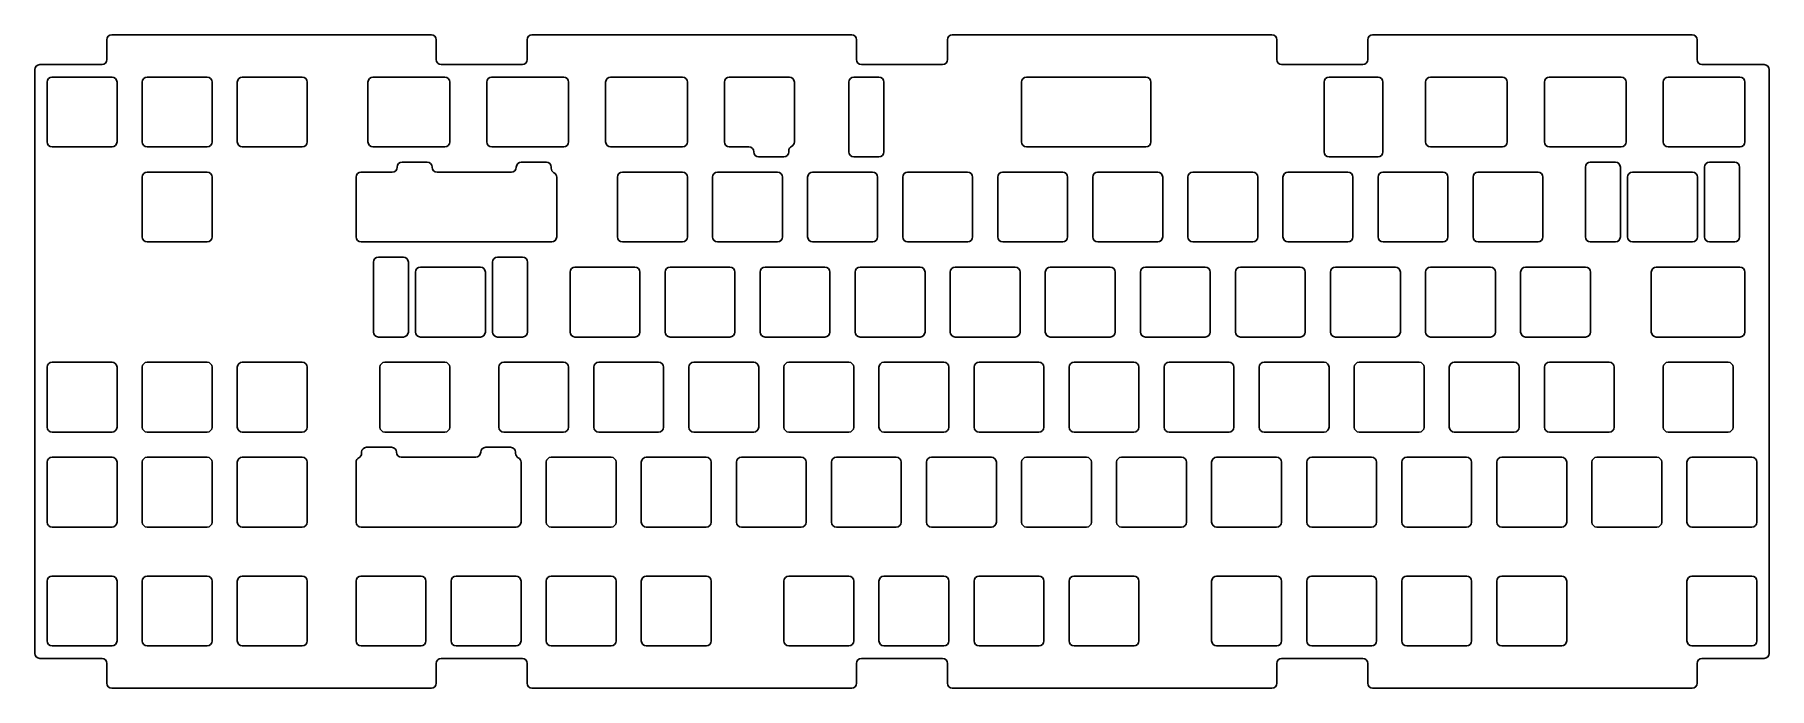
# Model space of a CAD drawing. Header units: millimetres. Extents: x -348 to 0, y -6 to 125.
import ezdxf

# ---------------------------------------------------------------- set-up
doc = ezdxf.new("R2010")
doc.units = ezdxf.units.MM
doc.layers.get('0').update_dxf_attribs({"linetype": 'CONTINUOUS'})

msp = doc.modelspace()

# ---------------------------------------------------------------- linework, layer by layer
for points in [[(-0.025, 1.025, -0.414213562), (-1.025, 0.025), (-13.4897, 0.025, 0.414213562), (-14.4897, -0.975), (-14.4897, -4.975, -0.414213562), (-15.4897, -5.975), (-79.4897, -5.975, -0.414213562), (-80.4897, -4.975), (-80.4897, -0.975, 0.414213562), (-81.4897, 0.025), (-97.7177, 0.025, 0.414213562), (-98.7177, -0.975), (-98.7177, -4.975, -0.414213562), (-99.7177, -5.975), (-163.7177, -5.975, -0.414213562), (-164.7177, -4.975), (-164.7177, -0.975, 0.414213562), (-165.7177, 0.025), (-181.9457, 0.025, 0.414213562), (-182.9457, -0.975), (-182.9457, -4.975, -0.414213562), (-183.9457, -5.975), (-247.9457, -5.975, -0.414213562), (-248.9457, -4.975), (-248.9457, -0.975, 0.414213562), (-249.9457, 0.025), (-266.1737, 0.025, 0.414213562), (-267.1737, -0.975), (-267.1737, -4.975, -0.414213562), (-268.1737, -5.975), (-332.1737, -5.975, -0.414213562), (-333.1737, -4.975), (-333.1737, -0.975, 0.414213562), (-334.1737, 0.025), (-346.6375, 0.025, -0.414213562), (-347.6375, 1.025), (-347.6375, 118.0375, -0.414213562), (-346.6375, 119.0375), (-334.1737, 119.0375, 0.414213562), (-333.1737, 120.0375), (-333.1737, 124.0375, -0.414213562), (-332.1737, 125.0375), (-268.1737, 125.0375, -0.414213562), (-267.1737, 124.0375), (-267.1737, 120.0375, 0.414213562), (-266.1737, 119.0375), (-249.9457, 119.0375, 0.414213562), (-248.9457, 120.0375), (-248.9457, 124.0375, -0.414213562), (-247.9457, 125.0375), (-183.9457, 125.0375, -0.414213562), (-182.9457, 124.0375), (-182.9457, 120.0375, 0.414213562), (-181.9457, 119.0375), (-165.7177, 119.0375, 0.414213562), (-164.7177, 120.0375), (-164.7177, 124.0375, -0.414213562), (-163.7177, 125.0375), (-99.7177, 125.0375, -0.414213562), (-98.7177, 124.0375), (-98.7177, 120.0375, 0.414213562), (-97.7177, 119.0375), (-81.4897, 119.0375, 0.414213562), (-80.4897, 120.0375), (-80.4897, 124.0375, -0.414213562), (-79.4897, 125.0375), (-15.4897, 125.0375, -0.414213562), (-14.4897, 124.0375), (-14.4897, 120.0375, 0.414213562), (-13.4897, 119.0375), (-1.025, 119.0375, -0.414213562), (-0.025, 118.0375)], [(-344.1375, 102.5375), (-332.1375, 102.5375, 0.414213562), (-331.1375, 103.5375), (-331.1375, 115.5375, 0.414213562), (-332.1375, 116.5375), (-344.1375, 116.5375, 0.414213562), (-345.1375, 115.5375), (-345.1375, 103.5375, 0.414213562)], [(-325.0875, 102.5375), (-313.0875, 102.5375, 0.414213562), (-312.0875, 103.5375), (-312.0875, 115.5375, 0.414213562), (-313.0875, 116.5375), (-325.0875, 116.5375, 0.414213562), (-326.0875, 115.5375), (-326.0875, 103.5375, 0.414213562)], [(-306.0375, 102.5375), (-294.0375, 102.5375, 0.414213562), (-293.0375, 103.5375), (-293.0375, 115.5375, 0.414213562), (-294.0375, 116.5375), (-306.0375, 116.5375, 0.414213562), (-307.0375, 115.5375), (-307.0375, 103.5375, 0.414213562)], [(-279.84375, 102.5375), (-265.4625, 102.5375, 0.414213562), (-264.4625, 103.5375), (-264.4625, 115.5375, 0.414213562), (-265.4625, 116.5375), (-279.84375, 116.5375, 0.414213562), (-280.84375, 115.5375), (-280.84375, 103.5375, 0.414213562)], [(-256.03125, 102.5375), (-241.65, 102.5375, 0.414213562), (-240.65, 103.5375), (-240.65, 115.5375, 0.414213562), (-241.65, 116.5375), (-256.03125, 116.5375, 0.414213562), (-257.03125, 115.5375), (-257.03125, 103.5375, 0.414213562)], [(-233.21875, 115.5375), (-233.21875, 103.5375, 0.414213562), (-232.21875, 102.5375), (-217.8375, 102.5375, 0.414213562), (-216.8375, 103.5375), (-216.8375, 115.5375, 0.414213562), (-217.8375, 116.5375), (-232.21875, 116.5375, 0.414213562)], [(-196.525, 101.74212, -0.286066635), (-195.96562, 102.63981, 0.286066635), (-195.40625, 103.5375), (-195.40625, 115.5375, 0.414213562), (-196.40625, 116.5375), (-208.40625, 116.5375, 0.414213562), (-209.40625, 115.5375), (-209.40625, 103.5375, 0.414213562), (-208.40625, 102.5375), (-204.525, 102.5375, -0.414213562), (-203.525, 101.5375, 0.414213562), (-202.525, 100.5375), (-197.525, 100.5375, 0.414213562), (-196.525, 101.5375)], [(-178.475, 116.5375), (-183.475, 116.5375, 0.414213562), (-184.475, 115.5375), (-184.475, 101.5375, 0.414213562), (-183.475, 100.5375), (-178.475, 100.5375, 0.414213562), (-177.475, 101.5375), (-177.475, 115.5375, 0.414213562)], [(-124.96875, 116.5375), (-148.875, 116.5375, 0.414213562), (-149.875, 115.5375), (-149.875, 103.5375, 0.414213562), (-148.875, 102.5375), (-124.96875, 102.5375, 0.414213562), (-123.96875, 103.5375), (-123.96875, 115.5375, 0.414213562)], [(-88.225, 100.5375), (-78.4625, 100.5375, 0.414213562), (-77.4625, 101.5375), (-77.4625, 115.5375, 0.414213562), (-78.4625, 116.5375), (-88.225, 116.5375, 0.414213562), (-89.225, 115.5375), (-89.225, 101.5375, 0.414213562)], [(-67.9125, 102.5375), (-53.53125, 102.5375, 0.414213562), (-52.53125, 103.5375), (-52.53125, 115.5375, 0.414213562), (-53.53125, 116.5375), (-67.9125, 116.5375, 0.414213562), (-68.9125, 115.5375), (-68.9125, 103.5375, 0.414213562)], [(-44.1, 102.5375), (-29.71875, 102.5375, 0.414213562), (-28.71875, 103.5375), (-28.71875, 115.5375, 0.414213562), (-29.71875, 116.5375), (-44.1, 116.5375, 0.414213562), (-45.1, 115.5375), (-45.1, 103.5375, 0.414213562)], [(-5.90625, 116.5375), (-20.2875, 116.5375, 0.414213562), (-21.2875, 115.5375), (-21.2875, 103.5375, 0.414213562), (-20.2875, 102.5375), (-5.90625, 102.5375, 0.414213562), (-4.90625, 103.5375), (-4.90625, 115.5375, 0.414213562)], [(-325.0875, 83.4875), (-313.0875, 83.4875, 0.414213562), (-312.0875, 84.4875), (-312.0875, 96.4875, 0.414213562), (-313.0875, 97.4875), (-325.0875, 97.4875, 0.414213562), (-326.0875, 96.4875), (-326.0875, 84.4875, 0.414213562)], [(-282.225, 83.4875), (-244.03125, 83.4875, 0.414213562), (-243.03125, 84.4875), (-243.03125, 96.4875, 0.281268647), (-243.57475, 97.37722, -0.281268647), (-244.11825, 98.26695), (-244.11825, 98.4875, 0.414213562), (-245.11825, 99.4875), (-250.11825, 99.4875, 0.414213562), (-251.11825, 98.4875, -0.414213562), (-252.11825, 97.4875), (-266.99425, 97.4875, -0.414213562), (-267.99425, 98.4875, 0.414213562), (-268.99425, 99.4875), (-273.99425, 99.4875, 0.414213562), (-274.99425, 98.4875, -0.414213562), (-275.99425, 97.4875), (-282.225, 97.4875, 0.414213562), (-283.225, 96.4875), (-283.225, 84.4875, 0.414213562)], [(-229.8375, 83.4875), (-217.8375, 83.4875, 0.414213562), (-216.8375, 84.4875), (-216.8375, 96.4875, 0.414213562), (-217.8375, 97.4875), (-229.8375, 97.4875, 0.414213562), (-230.8375, 96.4875), (-230.8375, 84.4875, 0.414213562)], [(-210.7875, 83.4875), (-198.7875, 83.4875, 0.414213562), (-197.7875, 84.4875), (-197.7875, 96.4875, 0.414213562), (-198.7875, 97.4875), (-210.7875, 97.4875, 0.414213562), (-211.7875, 96.4875), (-211.7875, 84.4875, 0.414213562)], [(-179.7375, 97.4875), (-191.7375, 97.4875, 0.414213562), (-192.7375, 96.4875), (-192.7375, 84.4875, 0.414213562), (-191.7375, 83.4875), (-179.7375, 83.4875, 0.414213562), (-178.7375, 84.4875), (-178.7375, 96.4875, 0.414213562)], [(-160.6875, 97.4875), (-172.6875, 97.4875, 0.414213562), (-173.6875, 96.4875), (-173.6875, 84.4875, 0.414213562), (-172.6875, 83.4875), (-160.6875, 83.4875, 0.414213562), (-159.6875, 84.4875), (-159.6875, 96.4875, 0.414213562)], [(-153.6375, 83.4875), (-141.6375, 83.4875, 0.414213562), (-140.6375, 84.4875), (-140.6375, 96.4875, 0.414213562), (-141.6375, 97.4875), (-153.6375, 97.4875, 0.414213562), (-154.6375, 96.4875), (-154.6375, 84.4875, 0.414213562)], [(-134.5875, 83.4875), (-122.5875, 83.4875, 0.414213562), (-121.5875, 84.4875), (-121.5875, 96.4875, 0.414213562), (-122.5875, 97.4875), (-134.5875, 97.4875, 0.414213562), (-135.5875, 96.4875), (-135.5875, 84.4875, 0.414213562)], [(-115.5375, 83.4875), (-103.5375, 83.4875, 0.414213562), (-102.5375, 84.4875), (-102.5375, 96.4875, 0.414213562), (-103.5375, 97.4875), (-115.5375, 97.4875, 0.414213562), (-116.5375, 96.4875), (-116.5375, 84.4875, 0.414213562)], [(-96.4875, 83.4875), (-84.4875, 83.4875, 0.414213562), (-83.4875, 84.4875), (-83.4875, 96.4875, 0.414213562), (-84.4875, 97.4875), (-96.4875, 97.4875, 0.414213562), (-97.4875, 96.4875), (-97.4875, 84.4875, 0.414213562)], [(-77.4375, 83.4875), (-65.4375, 83.4875, 0.414213562), (-64.4375, 84.4875), (-64.4375, 96.4875, 0.414213562), (-65.4375, 97.4875), (-77.4375, 97.4875, 0.414213562), (-78.4375, 96.4875), (-78.4375, 84.4875, 0.414213562)], [(-58.3875, 83.4875), (-46.3875, 83.4875, 0.414213562), (-45.3875, 84.4875), (-45.3875, 96.4875, 0.414213562), (-46.3875, 97.4875), (-58.3875, 97.4875, 0.414213562), (-59.3875, 96.4875), (-59.3875, 84.4875, 0.414213562)], [(-30.86925, 99.4875), (-35.86925, 99.4875, 0.414213562), (-36.86925, 98.4875), (-36.86925, 84.4875, 0.414213562), (-35.86925, 83.4875), (-30.86925, 83.4875, 0.414213562), (-29.86925, 84.4875), (-29.86925, 98.4875, 0.414213562)], [(-15.43125, 97.4875, -0.414213562), (-14.43125, 96.4875), (-14.43125, 84.4875, -0.414213562), (-15.43125, 83.4875), (-27.43125, 83.4875, -0.414213562), (-28.43125, 84.4875), (-28.43125, 96.4875, -0.414213562), (-27.43125, 97.4875)], [(-12.99325, 98.4875), (-12.99325, 84.4875, 0.414213562), (-11.99325, 83.4875), (-6.99325, 83.4875, 0.414213562), (-5.99325, 84.4875), (-5.99325, 98.4875, 0.414213562), (-6.99325, 99.4875), (-11.99325, 99.4875, 0.414213562)], [(-273.75675, 80.4375), (-278.75675, 80.4375, 0.414213562), (-279.75675, 79.4375), (-279.75675, 65.4375, 0.414213562), (-278.75675, 64.4375), (-273.75675, 64.4375, 0.414213562), (-272.75675, 65.4375), (-272.75675, 79.4375, 0.414213562)], [(-248.88075, 65.4375, -0.414213562), (-249.88075, 64.4375), (-254.88075, 64.4375, -0.414213562), (-255.88075, 65.4375), (-255.88075, 79.4375, -0.414213562), (-254.88075, 80.4375), (-249.88075, 80.4375, -0.414213562), (-248.88075, 79.4375)], [(-258.31875, 78.4375), (-270.31875, 78.4375, 0.414213562), (-271.31875, 77.4375), (-271.31875, 65.4375, 0.414213562), (-270.31875, 64.4375), (-258.31875, 64.4375, 0.414213562), (-257.31875, 65.4375), (-257.31875, 77.4375, 0.414213562)], [(-239.3625, 64.4375), (-227.3625, 64.4375, 0.414213562), (-226.3625, 65.4375), (-226.3625, 77.4375, 0.414213562), (-227.3625, 78.4375), (-239.3625, 78.4375, 0.414213562), (-240.3625, 77.4375), (-240.3625, 65.4375, 0.414213562)], [(-220.3125, 64.4375), (-208.3125, 64.4375, 0.414213562), (-207.3125, 65.4375), (-207.3125, 77.4375, 0.414213562), (-208.3125, 78.4375), (-220.3125, 78.4375, 0.414213562), (-221.3125, 77.4375), (-221.3125, 65.4375, 0.414213562)], [(-201.2625, 64.4375), (-189.2625, 64.4375, 0.414213562), (-188.2625, 65.4375), (-188.2625, 77.4375, 0.414213562), (-189.2625, 78.4375), (-201.2625, 78.4375, 0.414213562), (-202.2625, 77.4375), (-202.2625, 65.4375, 0.414213562)], [(-183.2125, 77.4375, -0.414213562), (-182.2125, 78.4375), (-170.2125, 78.4375, -0.414213562), (-169.2125, 77.4375), (-169.2125, 65.4375, -0.414213562), (-170.2125, 64.4375), (-182.2125, 64.4375, -0.414213562), (-183.2125, 65.4375)], [(-163.1625, 64.4375), (-151.1625, 64.4375, 0.414213562), (-150.1625, 65.4375), (-150.1625, 77.4375, 0.414213562), (-151.1625, 78.4375), (-163.1625, 78.4375, 0.414213562), (-164.1625, 77.4375), (-164.1625, 65.4375, 0.414213562)], [(-144.1125, 64.4375), (-132.1125, 64.4375, 0.414213562), (-131.1125, 65.4375), (-131.1125, 77.4375, 0.414213562), (-132.1125, 78.4375), (-144.1125, 78.4375, 0.414213562), (-145.1125, 77.4375), (-145.1125, 65.4375, 0.414213562)], [(-125.0625, 64.4375), (-113.0625, 64.4375, 0.414213562), (-112.0625, 65.4375), (-112.0625, 77.4375, 0.414213562), (-113.0625, 78.4375), (-125.0625, 78.4375, 0.414213562), (-126.0625, 77.4375), (-126.0625, 65.4375, 0.414213562)], [(-106.0125, 64.4375), (-94.0125, 64.4375, 0.414213562), (-93.0125, 65.4375), (-93.0125, 77.4375, 0.414213562), (-94.0125, 78.4375), (-106.0125, 78.4375, 0.414213562), (-107.0125, 77.4375), (-107.0125, 65.4375, 0.414213562)], [(-86.9625, 64.4375), (-74.9625, 64.4375, 0.414213562), (-73.9625, 65.4375), (-73.9625, 77.4375, 0.414213562), (-74.9625, 78.4375), (-86.9625, 78.4375, 0.414213562), (-87.9625, 77.4375), (-87.9625, 65.4375, 0.414213562)], [(-67.9125, 64.4375), (-55.9125, 64.4375, 0.414213562), (-54.9125, 65.4375), (-54.9125, 77.4375, 0.414213562), (-55.9125, 78.4375), (-67.9125, 78.4375, 0.414213562), (-68.9125, 77.4375), (-68.9125, 65.4375, 0.414213562)], [(-48.8625, 64.4375), (-36.8625, 64.4375, 0.414213562), (-35.8625, 65.4375), (-35.8625, 77.4375, 0.414213562), (-36.8625, 78.4375), (-48.8625, 78.4375, 0.414213562), (-49.8625, 77.4375), (-49.8625, 65.4375, 0.414213562)], [(-5.90625, 78.4375), (-22.66875, 78.4375, 0.414213562), (-23.66875, 77.4375), (-23.66875, 65.4375, 0.414213562), (-22.66875, 64.4375), (-5.90625, 64.4375, 0.414213562), (-4.90625, 65.4375), (-4.90625, 77.4375, 0.414213562)], [(-344.1375, 45.3875), (-332.1375, 45.3875, 0.414213562), (-331.1375, 46.3875), (-331.1375, 58.3875, 0.414213562), (-332.1375, 59.3875), (-344.1375, 59.3875, 0.414213562), (-345.1375, 58.3875), (-345.1375, 46.3875, 0.414213562)], [(-325.0875, 45.3875), (-313.0875, 45.3875, 0.414213562), (-312.0875, 46.3875), (-312.0875, 58.3875, 0.414213562), (-313.0875, 59.3875), (-325.0875, 59.3875, 0.414213562), (-326.0875, 58.3875), (-326.0875, 46.3875, 0.414213562)], [(-306.0375, 45.3875), (-294.0375, 45.3875, 0.414213562), (-293.0375, 46.3875), (-293.0375, 58.3875, 0.414213562), (-294.0375, 59.3875), (-306.0375, 59.3875, 0.414213562), (-307.0375, 58.3875), (-307.0375, 46.3875, 0.414213562)], [(-265.4625, 59.3875), (-277.4625, 59.3875, 0.414213562), (-278.4625, 58.3875), (-278.4625, 46.3875, 0.414213562), (-277.4625, 45.3875), (-265.4625, 45.3875, 0.414213562), (-264.4625, 46.3875), (-264.4625, 58.3875, 0.414213562)], [(-253.65, 45.3875), (-241.65, 45.3875, 0.414213562), (-240.65, 46.3875), (-240.65, 58.3875, 0.414213562), (-241.65, 59.3875), (-253.65, 59.3875, 0.414213562), (-254.65, 58.3875), (-254.65, 46.3875, 0.414213562)], [(-234.6, 45.3875), (-222.6, 45.3875, 0.414213562), (-221.6, 46.3875), (-221.6, 58.3875, 0.414213562), (-222.6, 59.3875), (-234.6, 59.3875, 0.414213562), (-235.6, 58.3875), (-235.6, 46.3875, 0.414213562)], [(-215.55, 45.3875), (-203.55, 45.3875, 0.414213562), (-202.55, 46.3875), (-202.55, 58.3875, 0.414213562), (-203.55, 59.3875), (-215.55, 59.3875, 0.414213562), (-216.55, 58.3875), (-216.55, 46.3875, 0.414213562)], [(-196.5, 45.3875), (-184.5, 45.3875, 0.414213562), (-183.5, 46.3875), (-183.5, 58.3875, 0.414213562), (-184.5, 59.3875), (-196.5, 59.3875, 0.414213562), (-197.5, 58.3875), (-197.5, 46.3875, 0.414213562)], [(-165.45, 59.3875, -0.414213562), (-164.45, 58.3875), (-164.45, 46.3875, -0.414213562), (-165.45, 45.3875), (-177.45, 45.3875, -0.414213562), (-178.45, 46.3875), (-178.45, 58.3875, -0.414213562), (-177.45, 59.3875)], [(-158.4, 45.3875), (-146.4, 45.3875, 0.414213562), (-145.4, 46.3875), (-145.4, 58.3875, 0.414213562), (-146.4, 59.3875), (-158.4, 59.3875, 0.414213562), (-159.4, 58.3875), (-159.4, 46.3875, 0.414213562)], [(-139.35, 45.3875), (-127.35, 45.3875, 0.414213562), (-126.35, 46.3875), (-126.35, 58.3875, 0.414213562), (-127.35, 59.3875), (-139.35, 59.3875, 0.414213562), (-140.35, 58.3875), (-140.35, 46.3875, 0.414213562)], [(-120.3, 45.3875), (-108.3, 45.3875, 0.414213562), (-107.3, 46.3875), (-107.3, 58.3875, 0.414213562), (-108.3, 59.3875), (-120.3, 59.3875, 0.414213562), (-121.3, 58.3875), (-121.3, 46.3875, 0.414213562)], [(-101.25, 45.3875), (-89.25, 45.3875, 0.414213562), (-88.25, 46.3875), (-88.25, 58.3875, 0.414213562), (-89.25, 59.3875), (-101.25, 59.3875, 0.414213562), (-102.25, 58.3875), (-102.25, 46.3875, 0.414213562)], [(-82.2, 45.3875), (-70.2, 45.3875, 0.414213562), (-69.2, 46.3875), (-69.2, 58.3875, 0.414213562), (-70.2, 59.3875), (-82.2, 59.3875, 0.414213562), (-83.2, 58.3875), (-83.2, 46.3875, 0.414213562)], [(-63.15, 45.3875), (-51.15, 45.3875, 0.414213562), (-50.15, 46.3875), (-50.15, 58.3875, 0.414213562), (-51.15, 59.3875), (-63.15, 59.3875, 0.414213562), (-64.15, 58.3875), (-64.15, 46.3875, 0.414213562)], [(-44.1, 45.3875), (-32.1, 45.3875, 0.414213562), (-31.1, 46.3875), (-31.1, 58.3875, 0.414213562), (-32.1, 59.3875), (-44.1, 59.3875, 0.414213562), (-45.1, 58.3875), (-45.1, 46.3875, 0.414213562)], [(-8.2875, 59.3875), (-20.2875, 59.3875, 0.414213562), (-21.2875, 58.3875), (-21.2875, 46.3875, 0.414213562), (-20.2875, 45.3875), (-8.2875, 45.3875, 0.414213562), (-7.2875, 46.3875), (-7.2875, 58.3875, 0.414213562)], [(-259.262, 40.3375), (-274.138, 40.3375, -0.414213562), (-275.138, 41.3375, 0.414213562), (-276.138, 42.3375), (-281.138, 42.3375, 0.414213562), (-282.138, 41.3375), (-282.138, 41.11695, -0.281268647), (-282.6815, 40.22722, 0.281268647), (-283.225, 39.3375), (-283.225, 27.3375, 0.414213562), (-282.225, 26.3375), (-251.175, 26.3375, 0.414213562), (-250.175, 27.3375), (-250.175, 39.3375, 0.281268647), (-250.7185, 40.22722, -0.281268647), (-251.262, 41.11695), (-251.262, 41.3375, 0.414213562), (-252.262, 42.3375), (-257.262, 42.3375, 0.414213562), (-258.262, 41.3375, -0.414213562)], [(-344.1375, 26.3375), (-332.1375, 26.3375, 0.414213562), (-331.1375, 27.3375), (-331.1375, 39.3375, 0.414213562), (-332.1375, 40.3375), (-344.1375, 40.3375, 0.414213562), (-345.1375, 39.3375), (-345.1375, 27.3375, 0.414213562)], [(-325.0875, 26.3375), (-313.0875, 26.3375, 0.414213562), (-312.0875, 27.3375), (-312.0875, 39.3375, 0.414213562), (-313.0875, 40.3375), (-325.0875, 40.3375, 0.414213562), (-326.0875, 39.3375), (-326.0875, 27.3375, 0.414213562)], [(-306.0375, 26.3375), (-294.0375, 26.3375, 0.414213562), (-293.0375, 27.3375), (-293.0375, 39.3375, 0.414213562), (-294.0375, 40.3375), (-306.0375, 40.3375, 0.414213562), (-307.0375, 39.3375), (-307.0375, 27.3375, 0.414213562)], [(-244.125, 26.3375), (-232.125, 26.3375, 0.414213562), (-231.125, 27.3375), (-231.125, 39.3375, 0.414213562), (-232.125, 40.3375), (-244.125, 40.3375, 0.414213562), (-245.125, 39.3375), (-245.125, 27.3375, 0.414213562)], [(-225.075, 26.3375), (-213.075, 26.3375, 0.414213562), (-212.075, 27.3375), (-212.075, 39.3375, 0.414213562), (-213.075, 40.3375), (-225.075, 40.3375, 0.414213562), (-226.075, 39.3375), (-226.075, 27.3375, 0.414213562)], [(-206.025, 26.3375), (-194.025, 26.3375, 0.414213562), (-193.025, 27.3375), (-193.025, 39.3375, 0.414213562), (-194.025, 40.3375), (-206.025, 40.3375, 0.414213562), (-207.025, 39.3375), (-207.025, 27.3375, 0.414213562)], [(-174.975, 40.3375), (-186.975, 40.3375, 0.414213562), (-187.975, 39.3375), (-187.975, 27.3375, 0.414213562), (-186.975, 26.3375), (-174.975, 26.3375, 0.414213562), (-173.975, 27.3375), (-173.975, 39.3375, 0.414213562)], [(-155.925, 40.3375), (-167.925, 40.3375, 0.414213562), (-168.925, 39.3375), (-168.925, 27.3375, 0.414213562), (-167.925, 26.3375), (-155.925, 26.3375, 0.414213562), (-154.925, 27.3375), (-154.925, 39.3375, 0.414213562)], [(-148.875, 26.3375), (-136.875, 26.3375, 0.414213562), (-135.875, 27.3375), (-135.875, 39.3375, 0.414213562), (-136.875, 40.3375), (-148.875, 40.3375, 0.414213562), (-149.875, 39.3375), (-149.875, 27.3375, 0.414213562)], [(-129.825, 26.3375), (-117.825, 26.3375, 0.414213562), (-116.825, 27.3375), (-116.825, 39.3375, 0.414213562), (-117.825, 40.3375), (-129.825, 40.3375, 0.414213562), (-130.825, 39.3375), (-130.825, 27.3375, 0.414213562)], [(-97.775, 27.3375, -0.414213562), (-98.775, 26.3375), (-110.775, 26.3375, -0.414213562), (-111.775, 27.3375), (-111.775, 39.3375, -0.414213562), (-110.775, 40.3375), (-98.775, 40.3375, -0.414213562), (-97.775, 39.3375)], [(-91.725, 26.3375), (-79.725, 26.3375, 0.414213562), (-78.725, 27.3375), (-78.725, 39.3375, 0.414213562), (-79.725, 40.3375), (-91.725, 40.3375, 0.414213562), (-92.725, 39.3375), (-92.725, 27.3375, 0.414213562)], [(-72.675, 26.3375), (-60.675, 26.3375, 0.414213562), (-59.675, 27.3375), (-59.675, 39.3375, 0.414213562), (-60.675, 40.3375), (-72.675, 40.3375, 0.414213562), (-73.675, 39.3375), (-73.675, 27.3375, 0.414213562)], [(-53.625, 26.3375), (-41.625, 26.3375, 0.414213562), (-40.625, 27.3375), (-40.625, 39.3375, 0.414213562), (-41.625, 40.3375), (-53.625, 40.3375, 0.414213562), (-54.625, 39.3375), (-54.625, 27.3375, 0.414213562)], [(-34.575, 26.3375), (-22.575, 26.3375, 0.414213562), (-21.575, 27.3375), (-21.575, 39.3375, 0.414213562), (-22.575, 40.3375), (-34.575, 40.3375, 0.414213562), (-35.575, 39.3375), (-35.575, 27.3375, 0.414213562)], [(-3.525, 40.3375), (-15.525, 40.3375, 0.414213562), (-16.525, 39.3375), (-16.525, 27.3375, 0.414213562), (-15.525, 26.3375), (-3.525, 26.3375, 0.414213562), (-2.525, 27.3375), (-2.525, 39.3375, 0.414213562)], [(-344.1375, 2.525), (-332.1375, 2.525, 0.414213562), (-331.1375, 3.525), (-331.1375, 15.525, 0.414213562), (-332.1375, 16.525), (-344.1375, 16.525, 0.414213562), (-345.1375, 15.525), (-345.1375, 3.525, 0.414213562)], [(-325.0875, 2.525), (-313.0875, 2.525, 0.414213562), (-312.0875, 3.525), (-312.0875, 15.525, 0.414213562), (-313.0875, 16.525), (-325.0875, 16.525, 0.414213562), (-326.0875, 15.525), (-326.0875, 3.525, 0.414213562)], [(-306.0375, 2.525), (-294.0375, 2.525, 0.414213562), (-293.0375, 3.525), (-293.0375, 15.525, 0.414213562), (-294.0375, 16.525), (-306.0375, 16.525, 0.414213562), (-307.0375, 15.525), (-307.0375, 3.525, 0.414213562)], [(-282.225, 2.525), (-270.225, 2.525, 0.414213562), (-269.225, 3.525), (-269.225, 15.525, 0.414213562), (-270.225, 16.525), (-282.225, 16.525, 0.414213562), (-283.225, 15.525), (-283.225, 3.525, 0.414213562)], [(-263.175, 2.525), (-251.175, 2.525, 0.414213562), (-250.175, 3.525), (-250.175, 15.525, 0.414213562), (-251.175, 16.525), (-263.175, 16.525, 0.414213562), (-264.175, 15.525), (-264.175, 3.525, 0.414213562)], [(-244.125, 2.525), (-232.125, 2.525, 0.414213562), (-231.125, 3.525), (-231.125, 15.525, 0.414213562), (-232.125, 16.525), (-244.125, 16.525, 0.414213562), (-245.125, 15.525), (-245.125, 3.525, 0.414213562)], [(-225.075, 2.525), (-213.075, 2.525, 0.414213562), (-212.075, 3.525), (-212.075, 15.525, 0.414213562), (-213.075, 16.525), (-225.075, 16.525, 0.414213562), (-226.075, 15.525), (-226.075, 3.525, 0.414213562)], [(-196.5, 2.525), (-184.5, 2.525, 0.414213562), (-183.5, 3.525), (-183.5, 15.525, 0.414213562), (-184.5, 16.525), (-196.5, 16.525, 0.414213562), (-197.5, 15.525), (-197.5, 3.525, 0.414213562)], [(-165.45, 16.525, -0.414213562), (-164.45, 15.525), (-164.45, 3.525, -0.414213562), (-165.45, 2.525), (-177.45, 2.525, -0.414213562), (-178.45, 3.525), (-178.45, 15.525, -0.414213562), (-177.45, 16.525)], [(-158.4, 2.525), (-146.4, 2.525, 0.414213562), (-145.4, 3.525), (-145.4, 15.525, 0.414213562), (-146.4, 16.525), (-158.4, 16.525, 0.414213562), (-159.4, 15.525), (-159.4, 3.525, 0.414213562)], [(-139.35, 2.525), (-127.35, 2.525, 0.414213562), (-126.35, 3.525), (-126.35, 15.525, 0.414213562), (-127.35, 16.525), (-139.35, 16.525, 0.414213562), (-140.35, 15.525), (-140.35, 3.525, 0.414213562)], [(-97.775, 3.525, -0.414213562), (-98.775, 2.525), (-110.775, 2.525, -0.414213562), (-111.775, 3.525), (-111.775, 15.525, -0.414213562), (-110.775, 16.525), (-98.775, 16.525, -0.414213562), (-97.775, 15.525)], [(-91.725, 2.525), (-79.725, 2.525, 0.414213562), (-78.725, 3.525), (-78.725, 15.525, 0.414213562), (-79.725, 16.525), (-91.725, 16.525, 0.414213562), (-92.725, 15.525), (-92.725, 3.525, 0.414213562)], [(-72.675, 2.525), (-60.675, 2.525, 0.414213562), (-59.675, 3.525), (-59.675, 15.525, 0.414213562), (-60.675, 16.525), (-72.675, 16.525, 0.414213562), (-73.675, 15.525), (-73.675, 3.525, 0.414213562)], [(-53.625, 2.525), (-41.625, 2.525, 0.414213562), (-40.625, 3.525), (-40.625, 15.525, 0.414213562), (-41.625, 16.525), (-53.625, 16.525, 0.414213562), (-54.625, 15.525), (-54.625, 3.525, 0.414213562)], [(-3.525, 16.525), (-15.525, 16.525, 0.414213562), (-16.525, 15.525), (-16.525, 3.525, 0.414213562), (-15.525, 2.525), (-3.525, 2.525, 0.414213562), (-2.525, 3.525), (-2.525, 15.525, 0.414213562)]]:
    msp.add_lwpolyline(points, format="xyb", close=True)

doc.saveas('drawing.dxf')
